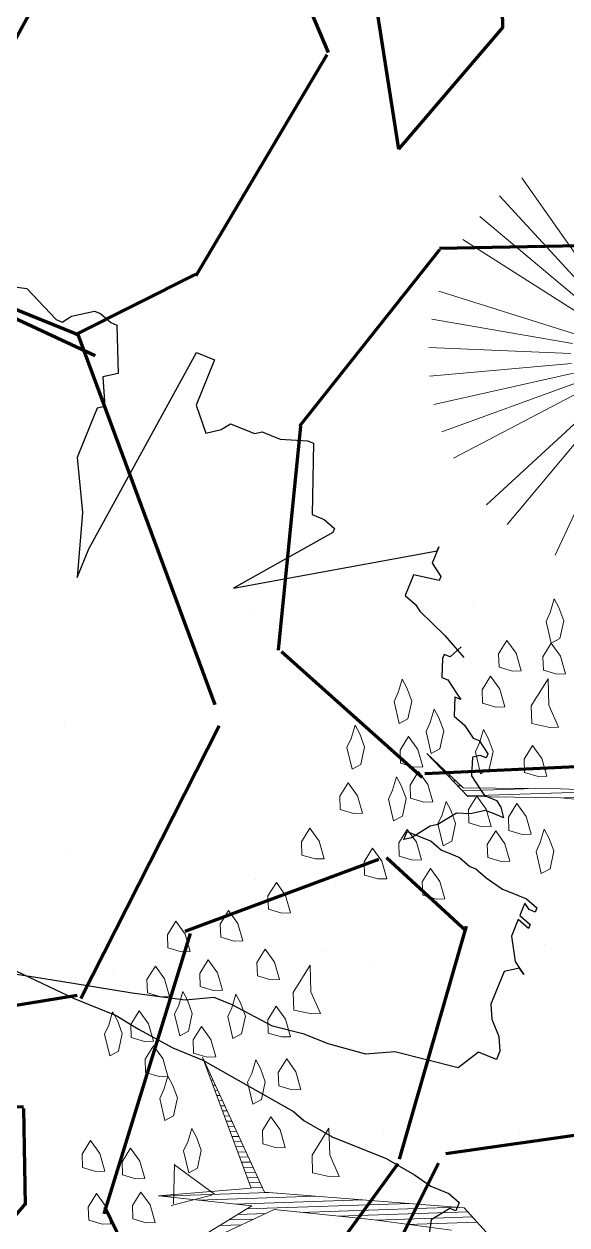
# Model space of a CAD drawing. Header units: millimetres. Extents: x 111 to 1506, y 14 to 566.
# Drawn here: x 214.24 to 214.967, y 99.061 to 100.67 of the extents above; entities that cross this region are included whole.
import ezdxf

# ---------------------------------------------------------------- set-up
doc = ezdxf.new("R2010")
doc.units = ezdxf.units.MM
for name, color, linetype, lineweight in [('ARBOLES', 78, 'Continuous', 5), ('GRASS', 56, 'Continuous', 0), ('PALMERAS114', 114, 'Continuous', 5)]:
    doc.layers.add(name, color=color, linetype=linetype, lineweight=lineweight)
doc.layers.add('fer', color=8, linetype='Continuous')
doc.styles.add('ATTR', font='romans.shx', dxfattribs={"width": 0.8, "height": 2.52})

# ---------------------------------------------------------------- blocks, each defined once
blk = doc.blocks.new('*X16')
at = {"color": 0}
for p, q in [((16.98515674572054, 17.68), (16.98558159729268, 17.68)), ((16.99415657749152, 17.67), (16.99558141037155, 17.67)), ((17.00315640926251, 17.66), (17.00558122345042, 17.66)), ((17.01215624103349, 17.65), (17.0155810365293, 17.65)), ((17.02115607280448, 17.64), (17.02558084960817, 17.64)), ((17.03015590457546, 17.63), (17.03558066268704, 17.63)), ((17.03915573634644, 17.62), (17.04558047576591, 17.62)), ((17.04815556811743, 17.61), (17.18611258672665, 17.61)), ((17.05715539988841, 17.6), (17.34441476372644, 17.6)), ((17.24172837766137, 17.59), (17.39573349009044, 17.59)), ((16.53211684007416, 17.11), (16.53250178836329, 17.11)), ((16.53545011110045, 17.1), (16.53669525836411, 17.1)), ((16.53878338212674, 17.09), (16.54088872836492, 17.09)), ((16.54211665315303, 17.08), (16.54508219836574, 17.08)), ((16.54544992417932, 17.07), (16.54927566836656, 17.07)), ((16.54878319520561, 17.06), (16.55346913836738, 17.06)), ((16.5521164662319, 17.05), (16.55766260836819, 17.05)), ((16.5554497372582, 17.04), (16.56185607836901, 17.04)), ((16.55878300828448, 17.03), (16.56604954836983, 17.03)), ((16.56211627931077, 17.02), (16.57024301837064, 17.02)), ((16.56544955033707, 17.01), (16.57443648837146, 17.01)), ((16.56878282136335, 17), (16.57862995837228, 17)), ((16.57211609238964, 16.99), (16.58282342837309, 16.99)), ((16.57544936341594, 16.98), (16.58701689837391, 16.98)), ((16.57878263444223, 16.97), (16.59121036837473, 16.97)), ((16.58211590546852, 16.96), (16.59540383837554, 16.96)), ((16.58544917649481, 16.95), (16.59959730837636, 16.95)), ((16.58878244752109, 16.94), (16.60379077837718, 16.94)), ((16.59211571854739, 16.93), (16.607984248378, 16.93)), ((16.59544898957368, 16.92), (16.61217771837881, 16.92)), ((16.59878226059997, 16.91), (16.61637118837963, 16.91)), ((16.60211553162626, 16.9), (16.62056465838045, 16.9)), ((16.60544880265255, 16.89), (16.62475812838126, 16.89)), ((16.60878207367884, 16.88), (16.62895159838208, 16.88)), ((16.44302188123667, 16.85), (16.64881313712697, 16.85)), ((16.61211534470513, 16.87), (16.6331450683829, 16.87)), ((16.61544861573142, 16.86), (16.63733853838371, 16.86)), ((16.51302057278878, 16.84), (16.73881145483683, 16.84)), ((16.58301926434086, 16.83), (16.82880977254665, 16.83)), ((16.58853140800541, 16.81), (16.64224241233268, 16.81)), ((16.60622338499111, 16.82), (16.91880809025651, 16.82)), ((16.70828617259745, 16.81), (17.00880640796636, 16.81)), ((16.55314745403402, 16.79), (16.59557661796462, 16.79)), ((16.57083943101972, 16.8), (16.61890951514865, 16.8)), ((16.78161813517583, 16.8), (17.03089946829199, 16.8)), ((16.8531901371519, 16.79), (17.0393608485895, 16.79)), ((16.91318901562512, 16.78), (17.047822228887, 16.78))]:
    blk.add_line(p, q, dxfattribs=at)
blk = doc.blocks.new('E1E')
at = {"layer": 'ARBOLES', "ltscale": 0.2}
for p, q in [((96.78254370395635, 58.49458400585972), (96.72783416629368, 58.4545935578224)), ((96.80251741810768, 58.43103546995921), (96.77995417640331, 58.49070236014931)), ((96.80186923806689, 58.43172278558852), (96.72459673951076, 58.45139878143282)), ((96.51043459591988, 58.25308733499712), (96.51043459591988, 58.25308733499712)), ((96.306264850295, 58.17706704225002), (96.306264850295, 58.17706704225002)), ((97.00958976368014, 58.18303610135143), (97.00958976368014, 58.18303610135143)), ((97.03201954071315, 58.16249022275364), (97.03201954071315, 58.16249022275364)), ((96.63062056546087, 58.01452995844754), (96.63062056546087, 58.01452995844754)), ((96.70753499190077, 58.02057577467239), (96.70753499190077, 58.02057577467239)), ((97.15457562237286, 58.0293402505511), (97.15457562237286, 58.0293402505511)), ((96.85353865605036, 57.95704455970865), (96.85353865605036, 57.95704455970865)), ((96.73290300122328, 57.91330490968679), (96.73290300122328, 57.91330490968679)), ((96.38305044308792, 57.8786613265916), (96.38305044308792, 57.8786613265916)), ((97.23205816898363, 57.8432536760411), (97.23205816898363, 57.8432536760411)), ((96.53083322541276, 57.68372026982188), (96.53083322541276, 57.68372026982188)), ((96.53090953731585, 57.65532159791864), (96.53090953731585, 57.65532159791864)), ((97.01894446700287, 57.55764712157661), (97.01894446700287, 57.55764712157661)), ((96.99552995423464, 57.50208050068003), (96.99552995423464, 57.50208050068003)), ((96.69445991819013, 57.41573267349536), (96.69445991819013, 57.41573267349536))]:
    blk.add_line(p, q, dxfattribs=at)
for points in [[(96.35942869269769, 57.60273565648201), (96.45337999193322, 57.63677737992388), (96.59936278706213, 57.69398812165348), (96.67456373432914, 57.66512467145052), (96.58706648723198, 57.70410011149003), (96.4475876290898, 57.64978549704647), (96.34423621144597, 57.61935170487998)], [(96.23454369762548, 58.37325742798514), (96.34373736296122, 58.3205620668338), (96.65089543447088, 58.41836750189479), (96.82522823937035, 58.25439134121204), (96.67330342685267, 58.42055182519135), (96.80698992215157, 58.48787455675749), (96.66171870116585, 58.4465680594365), (96.77365889337779, 58.59773174830995), (96.6263028348107, 58.43859148156814), (96.47452767683836, 58.39438885696114), (96.34876826681278, 58.3617707414981)]]:
    blk.add_lwpolyline(points, dxfattribs=at)
for points in [[(96.87416401444823, 58.5645485628425), (96.89657200683013, 58.56673288613904), (96.90526055109517, 58.54722071045516), (96.90094122138686, 58.52191628019936), (96.87924480314841, 58.53563620131129), (96.86115614047495, 58.55875630827043)], [(96.80912464458143, 58.53558728998296), (96.83153263696312, 58.53777161327961), (96.84022118122827, 58.51825943759575), (96.83590185151995, 58.49295500733994), (96.8142054332814, 58.50667492845189), (96.79611677060795, 58.52979503541125)], [(96.85109433277164, 58.47633895894209), (96.87350232515352, 58.47852328223863), (96.88219086941858, 58.45901110655465), (96.87787153971027, 58.43370667629897), (96.85617512147171, 58.44742659741091), (96.83808645879836, 58.47054670437005)], [(96.91542212849531, 58.4893959873929), (96.93783012087708, 58.49158031068945), (96.94651866514226, 58.4720681350056), (96.94219933543394, 58.44676370474978), (96.92050291719542, 58.46048362586185), (96.90241425452193, 58.48360373282109)], [(96.79621654030501, 58.38955296302031), (96.79692811444824, 58.4054572074289), (96.775943270353, 58.43508137294945), (96.76583157780139, 58.42278505981625), (96.77091236650148, 58.39387269828517), (96.78610484775326, 58.3772566498872), (96.79840114758332, 58.36714466005064)], [(96.56202492393551, 58.35541341692174), (96.59093685330394, 58.3604938675043), (96.60252157899087, 58.33447763325903), (96.59388291957424, 58.28386877274765), (96.57650583104387, 58.32289312411539), (96.54901704996216, 58.34962116234992)], [(96.86349040229872, 58.32598489671458), (96.86420197644208, 58.34188914112319), (96.84321713234687, 58.37151330664362), (96.83310543979513, 58.3592169935105), (96.8381862284952, 58.33030463197944), (96.85337870974712, 58.31368858358136), (96.86567500957715, 58.30357659374481)], [(96.66034543772768, 58.34463853442415), (96.68275343010956, 58.3468228577206), (96.69144197437453, 58.32731068203672), (96.68712264466619, 58.30200625178104), (96.66542622642777, 58.31572617289298), (96.64733756375419, 58.33884627985224)], [(96.87868288355041, 58.30936884831674), (96.9010908759323, 58.31155317161317), (96.90977942019748, 58.2920409959293), (96.90546009048904, 58.26673656567372), (96.8837636722506, 58.28045648678567), (96.86567500957715, 58.30357659374481)], [(96.9849803674644, 58.26317754572669), (96.98569194160773, 58.27908179013518), (96.96470709751264, 58.30870595565572), (96.9545954049609, 58.2964096425225), (96.95967619366108, 58.26749728099144), (96.97486867491277, 58.25088123259336), (96.9871649747428, 58.24076924275678)], [(96.74210020682999, 58.24855017531188), (96.74281178097333, 58.26445441972047), (96.72182693687813, 58.29407858524091), (96.71171524432638, 58.28178227210768), (96.71679603302657, 58.25286991057662), (96.73198851427829, 58.23625386217866), (96.7442848141083, 58.22614187234198)], [(96.92136414588406, 58.26602476168424), (96.94377213826593, 58.2682090849808), (96.952460682531, 58.24869690929692), (96.94814135282269, 58.22339247904112), (96.92644493458424, 58.23711240015307), (96.9083562719108, 58.26023250711232)], [(96.67198004826305, 58.24850126398353), (96.69438804064468, 58.25068558728007), (96.70307658490984, 58.2311734115962), (96.69875725520151, 58.20586898134052), (96.67706083696308, 58.21958890245245), (96.65897217428954, 58.2427090094117)], [(96.81872430238373, 58.25149521392614), (96.84113229476549, 58.25367953722279), (96.84982083903051, 58.2341673615388), (96.8455015093222, 58.20886293128312), (96.82380509108377, 58.22258285239495), (96.80571642841032, 58.24570295935433)], [(96.89250210136416, 58.19082327490632), (96.89321367550751, 58.20672751931493), (96.8722288314122, 58.23635168483535), (96.86211713886057, 58.22405537170214), (96.86719792756064, 58.19514301017117), (96.88239040881255, 58.1785269617731), (96.8946867086426, 58.16841497193654)], [(96.81155867610224, 58.16257380603627), (96.81227025024548, 58.17847805044486), (96.79128540615027, 58.2081022159653), (96.78117371359863, 58.19580590283218), (96.78625450229872, 58.16689354130101), (96.80144698355042, 58.15027749290315), (96.81374328338043, 58.1401655030666)], [(96.92431021215431, 58.18939966692759), (96.94671820453614, 58.19158399022414), (96.95540674880115, 58.17207181454027), (96.95108741909284, 58.14676738428447), (96.9293910008544, 58.1604873053964), (96.91130233818096, 58.18360741235567)], [(96.71974209929665, 58.17624481581997), (96.74215009167841, 58.17842913911651), (96.75083863594357, 58.15891696343264), (96.74651930623524, 58.13361253317684), (96.7248228879968, 58.14733245428879), (96.70673422532325, 58.17045256124803)], [(96.84915914973585, 58.14814208093484), (96.87156714211748, 58.15032640423151), (96.88025568638254, 58.13081422854764), (96.8759363566743, 58.10550979829185), (96.8542399384359, 58.11922971940377), (96.8361512757623, 58.14234982636303)], [(96.6886954474982, 58.12345163201193), (96.71760737686684, 58.1285320825944), (96.72919210255344, 58.10251584834922), (96.72055344313699, 58.05190698783762), (96.70317635460678, 58.09093133920548), (96.67568757352494, 58.11765937744001)], [(96.92075234143776, 58.10987844488503), (96.94316033381966, 58.11206276818136), (96.95184887808472, 58.09255059249749), (96.94752954837641, 58.06724616224191), (96.92583313013796, 58.08096608335386), (96.90774446746437, 58.104086190313)], [(96.77040033175207, 58.09748430909512), (96.79280832413387, 58.09966863239155), (96.80149686839891, 58.08015645670779), (96.79717753869059, 58.054852026452), (96.77548112045216, 58.06857194756405), (96.75739245777862, 58.09169205452319)], [(96.8484974604409, 58.06211680033088), (96.87090545282264, 58.06430112362754), (96.87959399708772, 58.04478894794367), (96.8752746673794, 58.01948451768786), (96.85357824914095, 58.03320443879993), (96.8354895864674, 58.05632454575918)], [(96.79433124211748, 57.99123504881781), (96.81673923449912, 57.99341937211447), (96.82542777876431, 57.9739071964305), (96.821108449056, 57.94860276617491), (96.79941203081756, 57.96232268728674), (96.78132336814409, 57.985442794246)], [(96.57248581042658, 57.8768624766872), (96.59489380280836, 57.87904679998386), (96.60358234707343, 57.85953462429988), (96.5992630173652, 57.8342301940442), (96.57756659912664, 57.84795011515625), (96.5594779364532, 57.87107022211539)], [(96.67151789836208, 57.881991838598), (96.69392589074384, 57.88417616189467), (96.702614435009, 57.86466398621069), (96.69829510530069, 57.83935955595489), (96.67659868706215, 57.85307947706705), (96.65851002438869, 57.87619958402618)], [(96.7770539232842, 57.89001732779484), (96.79946191566594, 57.8922016510914), (96.80815045993099, 57.87268947540763), (96.80383113022268, 57.84738504515182), (96.78213471198423, 57.86110496626377), (96.7640460493109, 57.88422507322303)], [(96.63107112815523, 57.83280658606535), (96.65347912053714, 57.8349909093619), (96.66216766480207, 57.81547873367803), (96.65784833509387, 57.79017430342222), (96.63615191685543, 57.80389422453429), (96.61806325418188, 57.82701433149342)], [(96.74748030462095, 57.79891159660853), (96.76988829700274, 57.80109591990497), (96.77857684126768, 57.78158374422109), (96.77425751155948, 57.75627931396529), (96.75256109332106, 57.76999923507735), (96.73447243064759, 57.7931193420366)], [(96.4980962069997, 57.78138809890781), (96.52050419938149, 57.78357242220436), (96.52919274364665, 57.76406024652048), (96.52487341393831, 57.73875581626469), (96.50317699569979, 57.75247573737673), (96.48508833302631, 57.77559584433588)], [(96.61450538346543, 57.74749310945098), (96.61521695760864, 57.76339735385936), (96.59423211351343, 57.7930215193799), (96.5841204209618, 57.78072520624668), (96.58920120966188, 57.7518128447156), (96.6043936909137, 57.73519679631764), (96.61668999074371, 57.72508480648109)], [(96.70342577884917, 57.74032615822846), (96.70413735299249, 57.75623040263707), (96.68315250889731, 57.7858545681576), (96.67304081634569, 57.77355825502438), (96.67812160504573, 57.74464589349332), (96.69331408629743, 57.72802984509535), (96.70561038612759, 57.71791785525879)], [(96.45114549980623, 57.72930671908914), (96.45185707394958, 57.74521096349762), (96.43087222985442, 57.77483512901806), (96.42076053730278, 57.76253881588495), (96.42584132600284, 57.73362645435389), (96.44103380725454, 57.71701040595603), (96.45333010708455, 57.70689841611936)], [(96.54728140631998, 57.74094013956122), (96.56968939870188, 57.74312446285778), (96.57837794296692, 57.72361228717379), (96.57405861325859, 57.69830785691811), (96.55236219502017, 57.71202777803015), (96.53427353234673, 57.7351478849893)], [(96.64920967567734, 57.73956544291063), (96.671617668059, 57.74174976620728), (96.68030621232418, 57.72223759052353), (96.67598688261585, 57.69693316026773), (96.65429046437728, 57.71065308137979), (96.63620180170383, 57.73377318833893)], [(96.48295361059645, 57.72788311111029), (96.50536160297821, 57.73006743440695), (96.51405014724324, 57.71055525872297), (96.50973081753493, 57.68525082846718), (96.4880343992965, 57.69897074957912), (96.46994573662305, 57.72209085653837)], [(96.79671538878976, 57.68834260106659), (96.797426962933, 57.70424684547497), (96.77644211883788, 57.73387101099561), (96.76633042628616, 57.72157469786252), (96.77141121498623, 57.69266233633135), (96.78660369623813, 57.67604628793337), (96.79889999606822, 57.6659342980967)], [(96.68538700102422, 57.69332522899235), (96.70779499340587, 57.6955095522889), (96.71648353767107, 57.67599737660503), (96.71216420796276, 57.65069294634923), (96.69046778972431, 57.66441286746128), (96.67237912705076, 57.68753297442042)], [(96.60230885333219, 57.61736302689671), (96.60302042747564, 57.63326727130531), (96.58203558338043, 57.66289143682575), (96.5719238908288, 57.65059512369253), (96.57700467952864, 57.62168276216157), (96.59219716078056, 57.60506671376361), (96.60449346061061, 57.59495472392704)], [(96.6883330672943, 57.61670013423571), (96.68904464143765, 57.6326043786443), (96.66805979734241, 57.66222854416473), (96.6579481047908, 57.64993223103151), (96.66302889349086, 57.62101986950044), (96.67822137474268, 57.60440382110236), (96.69051767457272, 57.59429183126581)], [(96.49458822113165, 57.63174584066979), (96.51699621351341, 57.63393016396644), (96.52568475777859, 57.61441798828245), (96.52136542807028, 57.58911355802665), (96.49966900983185, 57.6028334791386), (96.48158034715829, 57.62595358609785)], [(96.75413389615306, 57.59144461530825), (96.7548454702964, 57.60734885971685), (96.73386062620115, 57.63697302523728), (96.72374893364956, 57.62467671210417), (96.72882972234964, 57.595764350573), (96.7440222036013, 57.57914830217514), (96.75631850343149, 57.56903631233836)], [(96.50693440581031, 57.55151281463775), (96.53584633517872, 57.5565932652202), (96.54743106086543, 57.53057703097515), (96.5387924014489, 57.47996817046354), (96.52141531291879, 57.51899252183129), (96.49392653183685, 57.54572056006582)], [(96.59946255675906, 57.55374604926264), (96.62187054914072, 57.55593037255918), (96.63055909340592, 57.53641819687543), (96.62623976369758, 57.51111376661964), (96.60454334545913, 57.52483368773146), (96.58645468278557, 57.54795379469083)], [(96.59661626018581, 57.49012907162857), (96.6190242525676, 57.49231339492512), (96.62771279683265, 57.47280121924124), (96.62339346712444, 57.44749678898557), (96.60169704888601, 57.4612167100975), (96.58360838621245, 57.48433681705676)], [(96.52868070889728, 57.46767185733033), (96.55108870127896, 57.46985618062699), (96.55977724554413, 57.45034400494301), (96.5554579158358, 57.42503957468743), (96.53376149759735, 57.43875949579925), (96.5156728349238, 57.4618796027584)], [(96.5757311857877, 57.37951116475828), (96.57644275993088, 57.39541540916689), (96.5554579158358, 57.42503957468743), (96.54534622328406, 57.4127432615541), (96.55042701198424, 57.38383090002303), (96.56561949323593, 57.36721485162518), (96.57791579306596, 57.3571028617885)]]:
    blk.add_lwpolyline(points, close=True, dxfattribs=at)
at = {"layer": 'ARBOLES', "ltscale": 0.2, "xscale": 0.8372139817761642, "yscale": 0.8372139817761642, "zscale": 0.8372139817761642, "rotation": 204.0028523145856}
blk.add_blockref('*X16', (103.6395475192941, 76.97354757922794), dxfattribs=at)
blk = doc.blocks.new('tr')
at = {"layer": 'fer', "color": 97}
for p, q in [((1378.764797590307, 206.7174041162257), (1378.770748690333, 206.7347355993738)), ((1378.764797590307, 206.7174041162257), (1378.770748690333, 206.7347355993738)), ((1378.770748690333, 206.7347355993738), (1378.78265089038, 206.7347355993738)), ((1378.770748690333, 206.7347355993738), (1378.770748690333, 206.7347355993738)), ((1378.770748690333, 206.7347355993738), (1378.78265089038, 206.7347355993738)), ((1378.770748690333, 206.7347355993738), (1378.770748690333, 206.7347355993738)), ((1378.78265089038, 206.7347355993738), (1378.78265089038, 206.7260698577998)), ((1378.78265089038, 206.7347355993738), (1378.78265089038, 206.7260698577998)), ((1378.78265089038, 206.7260698577998), (1378.806455290482, 206.7087383746516)), ((1378.78265089038, 206.7260698577998), (1378.78265089038, 206.7260698577998)), ((1378.78265089038, 206.7260698577998), (1378.806455290482, 206.7087383746516)), ((1378.78265089038, 206.7260698577998), (1378.78265089038, 206.7260698577998)), ((1378.544606889389, 206.7000726330848), (1378.562460189465, 206.7087383746516)), ((1378.544606889389, 206.7000726330848), (1378.562460189465, 206.7087383746516)), ((1378.562460189465, 206.7087383746516), (1378.574362389512, 206.7087383746516)), ((1378.562460189465, 206.7087383746516), (1378.562460189465, 206.7087383746516)), ((1378.562460189465, 206.7087383746516), (1378.574362389512, 206.7087383746516)), ((1378.562460189465, 206.7087383746516), (1378.562460189465, 206.7087383746516)), ((1378.574362389512, 206.7087383746516), (1378.574362389512, 206.6827411499366)), ((1378.574362389512, 206.7087383746516), (1378.574362389512, 206.7087383746516)), ((1378.574362389512, 206.7087383746516), (1378.574362389512, 206.6827411499366)), ((1378.574362389512, 206.7087383746516), (1378.574362389512, 206.7087383746516)), ((1378.764797590307, 206.6914068915107), (1378.764797590307, 206.7174041162257)), ((1378.764797590307, 206.6914068915107), (1378.764797590307, 206.7174041162257)), ((1378.806455290482, 206.7087383746516), (1378.84216189063, 206.7174041162257)), ((1378.806455290482, 206.7087383746516), (1378.84216189063, 206.7174041162257)), ((1378.443438188968, 206.6827411499366), (1378.449389288993, 206.6914068915107)), ((1378.443438188968, 206.6827411499366), (1378.449389288993, 206.6914068915107)), ((1378.455340389019, 206.7000726330848), (1378.449389288993, 206.6914068915107)), ((1378.449389288993, 206.6914068915107), (1378.455340389019, 206.7000726330848)), ((1378.455340389019, 206.7000726330848), (1378.449389288993, 206.6914068915107)), ((1378.449389288993, 206.6914068915107), (1378.455340389019, 206.7000726330848)), ((1378.449389288993, 206.6914068915107), (1378.46129148904, 206.6740754083626)), ((1378.449389288993, 206.6914068915107), (1378.46129148904, 206.6740754083626)), ((1378.526753589316, 206.6827411499366), (1378.544606889389, 206.7000726330848)), ((1378.526753589316, 206.6827411499366), (1378.544606889389, 206.7000726330848)), ((1378.544606889389, 206.7000726330848), (1378.544606889389, 206.7000726330848)), ((1378.544606889389, 206.7000726330848), (1378.544606889389, 206.7000726330848)), ((1378.758846490282, 206.6654096667885), (1378.764797590307, 206.6914068915107)), ((1378.758846490282, 206.6654096667885), (1378.764797590307, 206.6914068915107)), ((1378.360122788619, 206.6654096667885), (1378.366073888645, 206.6827411499366)), ((1378.360122788619, 206.6654096667885), (1378.366073888645, 206.6827411499366)), ((1378.366073888645, 206.6827411499366), (1378.37202498867, 206.6827411499366)), ((1378.366073888645, 206.6827411499366), (1378.37202498867, 206.6827411499366)), ((1378.37202498867, 206.6827411499366), (1378.37202498867, 206.6740754083626)), ((1378.37202498867, 206.6827411499366), (1378.37202498867, 206.6740754083626)), ((1378.383927188721, 206.6654096667885), (1378.389878288743, 206.6827411499366)), ((1378.383927188721, 206.6654096667885), (1378.389878288743, 206.6827411499366)), ((1378.395829388768, 206.6827411499366), (1378.389878288743, 206.6654096667885)), ((1378.389878288743, 206.6827411499366), (1378.395829388768, 206.6827411499366)), ((1378.395829388768, 206.6827411499366), (1378.389878288743, 206.6654096667885)), ((1378.389878288743, 206.6827411499366), (1378.395829388768, 206.6827411499366)), ((1378.413682688844, 206.6654096667885), (1378.443438188968, 206.6827411499366)), ((1378.413682688844, 206.6654096667885), (1378.443438188968, 206.6827411499366)), ((1378.50890028924, 206.6740754083626), (1378.526753589316, 206.6827411499366)), ((1378.50890028924, 206.6740754083626), (1378.526753589316, 206.6827411499366)), ((1378.574362389512, 206.6827411499366), (1378.604117889636, 206.6654096667885)), ((1378.574362389512, 206.6827411499366), (1378.604117889636, 206.6654096667885)), ((1378.360122788619, 206.6394124420735), (1378.360122788619, 206.6654096667885)), ((1378.360122788619, 206.6394124420735), (1378.360122788619, 206.6654096667885)), ((1378.37202498867, 206.6740754083626), (1378.366073888645, 206.6654096667885)), ((1378.37202498867, 206.6740754083626), (1378.366073888645, 206.6654096667885)), ((1378.366073888645, 206.6654096667885), (1378.37202498867, 206.6654096667885)), ((1378.366073888645, 206.6654096667885), (1378.37202498867, 206.6654096667885)), ((1378.37202498867, 206.6654096667885), (1378.383927188721, 206.6654096667885)), ((1378.37202498867, 206.6654096667885), (1378.383927188721, 206.6654096667885)), ((1378.389878288743, 206.6654096667885), (1378.413682688844, 206.6654096667885)), ((1378.389878288743, 206.6654096667885), (1378.413682688844, 206.6654096667885)), ((1378.46129148904, 206.6740754083626), (1378.491046989167, 206.6740754083626)), ((1378.46129148904, 206.6740754083626), (1378.491046989167, 206.6740754083626)), ((1378.491046989167, 206.6740754083626), (1378.50890028924, 206.6740754083626)), ((1378.491046989167, 206.6740754083626), (1378.50890028924, 206.6740754083626)), ((1378.604117889636, 206.6654096667885), (1378.610068989661, 206.6220809589254)), ((1378.604117889636, 206.6654096667885), (1378.610068989661, 206.6220809589254)), ((1378.752895390257, 206.6220809589254), (1378.758846490282, 206.6654096667885)), ((1378.752895390257, 206.6220809589254), (1378.758846490282, 206.6654096667885)), ((1378.354171688594, 206.6047494757772), (1378.360122788619, 206.6307467004995)), ((1378.354171688594, 206.6047494757772), (1378.360122788619, 206.6307467004995)), ((1378.360122788619, 206.6307467004995), (1378.360122788619, 206.6394124420735)), ((1378.360122788619, 206.6307467004995), (1378.360122788619, 206.6394124420735)), ((1378.610068989661, 206.6220809589254), (1378.616020089687, 206.5787522510623)), ((1378.610068989661, 206.6220809589254), (1378.616020089687, 206.5787522510623)), ((1378.752895390257, 206.544089284766), (1378.752895390257, 206.6220809589254)), ((1378.752895390257, 206.544089284766), (1378.752895390257, 206.6220809589254)), ((1378.258954088198, 206.5874179926363), (1378.270856288249, 206.5960837342031)), ((1378.258954088198, 206.5874179926363), (1378.270856288249, 206.5960837342031)), ((1378.270856288249, 206.5960837342031), (1378.270856288249, 206.5874179926363)), ((1378.270856288249, 206.5960837342031), (1378.270856288249, 206.5874179926363)), ((1378.348220588572, 206.5874179926363), (1378.354171688594, 206.6047494757772)), ((1378.348220588572, 206.5874179926363), (1378.354171688594, 206.6047494757772)), ((1378.253002988173, 206.5787522510623), (1378.258954088198, 206.5874179926363)), ((1378.253002988173, 206.5787522510623), (1378.258954088198, 206.5874179926363)), ((1378.253002988173, 206.5614207679141), (1378.253002988173, 206.5787522510623)), ((1378.253002988173, 206.5614207679141), (1378.253002988173, 206.5787522510623)), ((1378.258954088198, 206.5874179926363), (1378.258954088198, 206.5874179926363)), ((1378.258954088198, 206.5874179926363), (1378.258954088198, 206.5874179926363)), ((1378.270856288249, 206.5874179926363), (1378.270856288249, 206.5787522510623)), ((1378.270856288249, 206.5874179926363), (1378.270856288249, 206.5787522510623)), ((1378.270856288249, 206.5787522510623), (1378.270856288249, 206.5700865094882)), ((1378.270856288249, 206.5787522510623), (1378.270856288249, 206.5787522510623)), ((1378.270856288249, 206.5787522510623), (1378.270856288249, 206.5700865094882)), ((1378.270856288249, 206.5787522510623), (1378.270856288249, 206.5787522510623)), ((1378.342269488547, 206.5614207679141), (1378.348220588572, 206.5787522510623)), ((1378.342269488547, 206.5614207679141), (1378.348220588572, 206.5787522510623)), ((1378.348220588572, 206.5787522510623), (1378.348220588572, 206.5874179926363)), ((1378.348220588572, 206.5787522510623), (1378.348220588572, 206.5874179926363)), ((1378.616020089687, 206.5787522510623), (1378.633873389763, 206.544089284766)), ((1378.616020089687, 206.5787522510623), (1378.633873389763, 206.544089284766)), ((1378.270856288249, 206.5700865094882), (1378.282758488296, 206.55275502634)), ((1378.270856288249, 206.5700865094882), (1378.282758488296, 206.55275502634)), ((1378.241100788126, 206.544089284766), (1378.247051888147, 206.55275502634)), ((1378.241100788126, 206.544089284766), (1378.247051888147, 206.55275502634)), ((1378.247051888147, 206.55275502634), (1378.253002988173, 206.5614207679141)), ((1378.247051888147, 206.55275502634), (1378.253002988173, 206.5614207679141)), ((1378.282758488296, 206.55275502634), (1378.288709588322, 206.5354235431919)), ((1378.282758488296, 206.55275502634), (1378.288709588322, 206.5354235431919)), ((1378.342269488547, 206.544089284766), (1378.342269488547, 206.5614207679141)), ((1378.342269488547, 206.544089284766), (1378.342269488547, 206.5614207679141)), ((1378.1875408879, 206.5267578016251), (1378.193491987926, 206.5354235431919)), ((1378.1875408879, 206.5267578016251), (1378.193491987926, 206.5354235431919)), ((1378.193491987926, 206.5354235431919), (1378.199443087951, 206.544089284766)), ((1378.193491987926, 206.5354235431919), (1378.199443087951, 206.544089284766)), ((1378.199443087951, 206.544089284766), (1378.205394187977, 206.544089284766)), ((1378.199443087951, 206.544089284766), (1378.205394187977, 206.544089284766)), ((1378.205394187977, 206.544089284766), (1378.205394187977, 206.5354235431919)), ((1378.205394187977, 206.544089284766), (1378.205394187977, 206.544089284766)), ((1378.205394187977, 206.544089284766), (1378.205394187977, 206.5354235431919)), ((1378.205394187977, 206.544089284766), (1378.205394187977, 206.544089284766)), ((1378.205394187977, 206.5354235431919), (1378.211345287998, 206.5267578016251)), ((1378.205394187977, 206.5354235431919), (1378.205394187977, 206.5354235431919)), ((1378.205394187977, 206.5354235431919), (1378.211345287998, 206.5267578016251)), ((1378.205394187977, 206.5354235431919), (1378.205394187977, 206.5354235431919)), ((1378.211345287998, 206.5267578016251), (1378.2351496881, 206.5354235431919)), ((1378.211345287998, 206.5267578016251), (1378.2351496881, 206.5354235431919)), ((1378.2351496881, 206.5354235431919), (1378.241100788126, 206.544089284766)), ((1378.2351496881, 206.5354235431919), (1378.241100788126, 206.544089284766)), ((1378.2351496881, 206.5354235431919), (1378.2351496881, 206.5354235431919)), ((1378.2351496881, 206.5354235431919), (1378.2351496881, 206.5354235431919)), ((1378.288709588322, 206.5354235431919), (1378.300611788372, 206.5267578016251)), ((1378.288709588322, 206.5354235431919), (1378.300611788372, 206.5267578016251)), ((1378.336318388521, 206.518092060051), (1378.342269488547, 206.5354235431919)), ((1378.336318388521, 206.518092060051), (1378.342269488547, 206.5354235431919)), ((1378.342269488547, 206.544089284766), (1378.342269488547, 206.544089284766)), ((1378.342269488547, 206.5354235431919), (1378.342269488547, 206.544089284766)), ((1378.342269488547, 206.544089284766), (1378.342269488547, 206.544089284766)), ((1378.342269488547, 206.5354235431919), (1378.342269488547, 206.544089284766)), ((1378.633873389763, 206.544089284766), (1378.639824489785, 206.4920948353288)), ((1378.633873389763, 206.544089284766), (1378.639824489785, 206.4920948353288)), ((1378.746944290231, 206.5007605769028), (1378.752895390257, 206.544089284766)), ((1378.746944290231, 206.5007605769028), (1378.752895390257, 206.544089284766)), ((1378.17563868785, 206.5007605769028), (1378.1875408879, 206.518092060051)), ((1378.17563868785, 206.5007605769028), (1378.1875408879, 206.518092060051)), ((1378.1875408879, 206.518092060051), (1378.1875408879, 206.5267578016251)), ((1378.1875408879, 206.518092060051), (1378.1875408879, 206.5267578016251)), ((1378.300611788372, 206.5267578016251), (1378.312513988423, 206.518092060051)), ((1378.300611788372, 206.5267578016251), (1378.312513988423, 206.518092060051)), ((1378.312513988423, 206.518092060051), (1378.318465088445, 206.5094263184769)), ((1378.312513988423, 206.518092060051), (1378.318465088445, 206.5094263184769)), ((1378.336318388521, 206.4834290937547), (1378.336318388521, 206.518092060051)), ((1378.336318388521, 206.4834290937547), (1378.336318388521, 206.518092060051)), ((1378.169687587828, 206.4834290937547), (1378.17563868785, 206.5007605769028)), ((1378.169687587828, 206.4834290937547), (1378.17563868785, 206.5007605769028)), ((1378.318465088445, 206.5094263184769), (1378.342269488547, 206.4920948353288)), ((1378.318465088445, 206.5094263184769), (1378.342269488547, 206.4920948353288)), ((1378.740993190209, 206.4834290937547), (1378.746944290231, 206.5007605769028)), ((1378.740993190209, 206.4834290937547), (1378.746944290231, 206.5007605769028)), ((1378.139932087701, 206.4747633521879), (1378.145883187726, 206.4834290937547)), ((1378.139932087701, 206.4747633521879), (1378.145883187726, 206.4834290937547)), ((1378.145883187726, 206.4747633521879), (1378.169687587828, 206.4834290937547)), ((1378.145883187726, 206.4834290937547), (1378.145883187726, 206.4747633521879)), ((1378.145883187726, 206.4747633521879), (1378.169687587828, 206.4834290937547)), ((1378.145883187726, 206.4834290937547), (1378.145883187726, 206.4747633521879)), ((1378.336318388521, 206.4834290937547), (1378.336318388521, 206.4834290937547)), ((1378.348220588572, 206.4834290937547), (1378.336318388521, 206.4834290937547)), ((1378.336318388521, 206.4834290937547), (1378.336318388521, 206.4834290937547)), ((1378.348220588572, 206.4834290937547), (1378.336318388521, 206.4834290937547)), ((1378.342269488547, 206.4920948353288), (1378.348220588572, 206.4834290937547)), ((1378.342269488547, 206.4920948353288), (1378.348220588572, 206.4834290937547)), ((1378.639824489785, 206.4920948353288), (1378.639824489785, 206.4574318690397)), ((1378.639824489785, 206.4920948353288), (1378.639824489785, 206.4574318690397)), ((1378.723139890133, 206.3447772285913), (1378.740993190209, 206.4834290937547)), ((1378.723139890133, 206.3447772285913), (1378.740993190209, 206.4834290937547)), ((1378.074469987429, 206.4314346443248), (1378.092323287505, 206.4660976106138)), ((1378.074469987429, 206.4314346443248), (1378.092323287505, 206.4660976106138)), ((1378.128029887654, 206.4574318690397), (1378.139932087701, 206.4747633521879)), ((1378.128029887654, 206.4574318690397), (1378.139932087701, 206.4747633521879)), ((1378.139932087701, 206.4747633521879), (1378.139932087701, 206.4747633521879)), ((1378.139932087701, 206.4747633521879), (1378.139932087701, 206.4747633521879)), ((1378.080421087454, 206.4574318690397), (1378.09827438753, 206.4487661274657)), ((1378.080421087454, 206.4574318690397), (1378.09827438753, 206.4487661274657)), ((1378.128029887654, 206.4574318690397), (1378.128029887654, 206.4574318690397)), ((1378.128029887654, 206.4574318690397), (1378.128029887654, 206.4574318690397)), ((1378.128029887654, 206.4574318690397), (1378.128029887654, 206.4574318690397)), ((1378.128029887654, 206.4487661274657), (1378.128029887654, 206.4574318690397)), ((1378.128029887654, 206.4574318690397), (1378.128029887654, 206.4574318690397)), ((1378.128029887654, 206.4574318690397), (1378.128029887654, 206.4574318690397)), ((1378.128029887654, 206.4574318690397), (1378.128029887654, 206.4574318690397)), ((1378.128029887654, 206.4487661274657), (1378.128029887654, 206.4574318690397)), ((1378.639824489785, 206.4574318690397), (1378.64577558981, 206.4141031611766)), ((1378.639824489785, 206.4574318690397), (1378.64577558981, 206.4141031611766)), ((1378.09827438753, 206.4487661274657), (1378.09827438753, 206.4401003858916)), ((1378.09827438753, 206.4487661274657), (1378.09827438753, 206.4487661274657)), ((1378.09827438753, 206.4487661274657), (1378.09827438753, 206.4401003858916)), ((1378.09827438753, 206.4487661274657), (1378.09827438753, 206.4487661274657)), ((1378.09827438753, 206.4401003858916), (1378.104225487552, 206.4401003858916)), ((1378.09827438753, 206.4401003858916), (1378.09827438753, 206.4401003858916)), ((1378.09827438753, 206.4401003858916), (1378.104225487552, 206.4401003858916)), ((1378.09827438753, 206.4401003858916), (1378.09827438753, 206.4401003858916)), ((1378.104225487552, 206.4401003858916), (1378.128029887654, 206.4487661274657)), ((1378.104225487552, 206.4401003858916), (1378.128029887654, 206.4487661274657)), ((1378.056616687356, 206.3881059364544), (1378.074469987429, 206.4314346443248)), ((1378.056616687356, 206.3881059364544), (1378.074469987429, 206.4314346443248)), ((1378.64577558981, 206.4141031611766), (1378.639824489785, 206.3534429701654)), ((1378.64577558981, 206.4141031611766), (1378.639824489785, 206.3534429701654)), ((1377.991154587084, 206.3794401948803), (1378.003056787131, 206.3967716780285)), ((1377.991154587084, 206.3794401948803), (1378.003056787131, 206.3967716780285)), ((1378.003056787131, 206.3967716780285), (1378.009007887156, 206.3967716780285)), ((1378.003056787131, 206.3967716780285), (1378.009007887156, 206.3967716780285)), ((1378.009007887156, 206.3967716780285), (1378.014958987182, 206.3621087117394)), ((1378.009007887156, 206.3967716780285), (1378.014958987182, 206.3621087117394)), ((1378.050665587331, 206.3794401948803), (1378.056616687356, 206.3881059364544)), ((1378.050665587331, 206.3794401948803), (1378.056616687356, 206.3881059364544)), ((1378.056616687356, 206.3881059364544), (1378.056616687356, 206.3881059364544)), ((1378.056616687356, 206.3881059364544), (1378.056616687356, 206.3881059364544)), ((1377.967350186982, 206.3794401948803), (1377.991154587084, 206.3794401948803)), ((1377.973301287007, 206.3794401948803), (1377.967350186982, 206.3794401948803)), ((1377.967350186982, 206.3794401948803), (1377.991154587084, 206.3794401948803)), ((1377.973301287007, 206.3794401948803), (1377.967350186982, 206.3794401948803)), ((1378.122078787628, 206.1454651724166), (1377.973301287007, 206.3794401948803)), ((1378.122078787628, 206.1454651724166), (1377.973301287007, 206.3794401948803)), ((1378.044714487305, 206.3621087117394), (1378.050665587331, 206.3794401948803)), ((1378.044714487305, 206.3621087117394), (1378.050665587331, 206.3794401948803)), ((1378.014958987182, 206.3621087117394), (1378.020910087207, 206.3621087117394)), ((1378.014958987182, 206.3621087117394), (1378.020910087207, 206.3621087117394)), ((1378.020910087207, 206.3621087117394), (1378.044714487305, 206.3621087117394)), ((1378.020910087207, 206.3621087117394), (1378.044714487305, 206.3621087117394)), ((1378.639824489785, 206.3534429701654), (1378.639824489785, 206.3274457454431)), ((1378.639824489785, 206.3534429701654), (1378.639824489785, 206.3274457454431)), ((1378.723139890133, 206.3014485207282), (1378.723139890133, 206.3447772285913)), ((1378.723139890133, 206.3014485207282), (1378.723139890133, 206.3447772285913)), ((1378.639824489785, 206.3274457454431), (1378.657677789861, 206.2927827791541)), ((1378.639824489785, 206.3274457454431), (1378.657677789861, 206.2927827791541)), ((1378.657677789861, 206.2927827791541), (1378.675531089933, 206.2234568465688)), ((1378.657677789861, 206.2927827791541), (1378.675531089933, 206.2234568465688)), ((1378.717188790108, 206.249454071291), (1378.723139890133, 206.3014485207282)), ((1378.717188790108, 206.249454071291), (1378.723139890133, 206.3014485207282)), ((1377.991154587084, 206.2234568465688), (1377.997105687105, 206.2407883297169)), ((1377.991154587084, 206.2234568465688), (1377.997105687105, 206.2407883297169)), ((1377.997105687105, 206.2407883297169), (1378.003056787131, 206.2407883297169)), ((1377.997105687105, 206.2407883297169), (1378.003056787131, 206.2407883297169)), ((1378.003056787131, 206.2407883297169), (1378.122078787628, 206.1454651724166)), ((1378.003056787131, 206.2407883297169), (1378.122078787628, 206.1454651724166)), ((1378.711237690082, 206.214791105002), (1378.717188790108, 206.249454071291)), ((1378.711237690082, 206.214791105002), (1378.717188790108, 206.249454071291)), ((1377.991154587084, 206.2061253634279), (1377.991154587084, 206.2234568465688)), ((1377.991154587084, 206.2061253634279), (1377.991154587084, 206.2234568465688)), ((1378.675531089933, 206.2234568465688), (1378.69338439001, 206.1454651724166)), ((1378.675531089933, 206.2234568465688), (1378.69338439001, 206.1454651724166)), ((1378.711237690082, 206.1541309139907), (1378.711237690082, 206.214791105002)), ((1378.711237690082, 206.1541309139907), (1378.711237690082, 206.214791105002)), ((1377.90188808671, 206.1714623971316), (1377.991154587084, 206.2061253634279)), ((1377.90188808671, 206.1714623971316), (1377.991154587084, 206.2061253634279)), ((1377.90188808671, 206.1627966555575), (1377.90188808671, 206.1714623971316)), ((1377.90188808671, 206.1627966555575), (1377.90188808671, 206.1714623971316)), ((1377.913790286761, 206.1281336892685), (1377.90188808671, 206.1627966555575)), ((1377.913790286761, 206.1281336892685), (1377.90188808671, 206.1627966555575)), ((1378.69338439001, 206.1454651724166), (1378.70528659006, 206.0934707229794)), ((1378.69338439001, 206.1454651724166), (1378.70528659006, 206.0934707229794)), ((1378.70528659006, 206.050142015109), (1378.711237690082, 206.1541309139907)), ((1378.70528659006, 206.050142015109), (1378.711237690082, 206.1541309139907)), ((1377.913790286761, 206.1021364645462), (1377.913790286761, 206.1281336892685)), ((1377.913790286761, 206.1021364645462), (1377.913790286761, 206.1281336892685)), ((1377.919741386786, 206.0934707229794), (1377.913790286761, 206.1021364645462)), ((1377.919741386786, 206.0934707229794), (1377.913790286761, 206.1021364645462)), ((1377.919741386786, 206.0588077566831), (1377.919741386786, 206.0934707229794)), ((1377.919741386786, 206.0588077566831), (1377.919741386786, 206.0934707229794)), ((1378.70528659006, 206.0934707229794), (1378.711237690082, 206.0674734982572)), ((1378.70528659006, 206.0934707229794), (1378.711237690082, 206.0674734982572)), ((1377.931643586833, 206.050142015109), (1377.919741386786, 206.0588077566831)), ((1377.931643586833, 206.050142015109), (1377.919741386786, 206.0588077566831)), ((1377.943545786884, 206.0328105319682), (1377.931643586833, 206.050142015109)), ((1377.943545786884, 206.0328105319682), (1377.931643586833, 206.050142015109)), ((1377.913790286761, 206.0068133072459), (1377.943545786884, 206.0328105319682)), ((1377.913790286761, 206.0068133072459), (1377.943545786884, 206.0328105319682)), ((1377.848328186488, 206.0068133072459), (1377.913790286761, 206.0068133072459)), ((1377.848328186488, 206.0068133072459), (1377.913790286761, 206.0068133072459)), ((1377.848328186488, 206.0068133072459), (1377.848328186488, 206.0068133072459)), ((1377.848328186488, 205.980816082531), (1377.848328186488, 206.0068133072459)), ((1377.848328186488, 206.0068133072459), (1377.848328186488, 206.0068133072459)), ((1377.848328186488, 205.980816082531), (1377.848328186488, 206.0068133072459)), ((1378.145883187726, 205.9461531162347), (1377.848328186488, 205.980816082531)), ((1378.145883187726, 205.9461531162347), (1377.848328186488, 205.980816082531)), ((1377.848328186488, 205.980816082531), (1377.848328186488, 205.980816082531)), ((1377.848328186488, 205.980816082531), (1377.848328186488, 205.980816082531)), ((1378.104225487552, 205.9201558915197), (1378.1875408879, 205.9461531162347)), ((1378.104225487552, 205.9201558915197), (1378.1875408879, 205.9461531162347)), ((1378.1875408879, 205.9461531162347), (1378.145883187726, 205.9461531162347)), ((1378.1875408879, 205.9461531162347), (1378.145883187726, 205.9461531162347)), ((1378.03876338728, 205.8854929252234), (1378.104225487552, 205.9201558915197)), ((1378.03876338728, 205.8854929252234), (1378.104225487552, 205.9201558915197)), ((1377.85427928651, 205.8681614420825), (1377.913790286761, 205.8941586667975)), ((1377.85427928651, 205.8681614420825), (1377.913790286761, 205.8941586667975)), ((1377.913790286761, 205.8941586667975), (1377.925692486808, 205.8768271836566)), ((1377.913790286761, 205.8941586667975), (1377.925692486808, 205.8768271836566)), ((1377.925692486808, 205.8768271836566), (1377.961399086957, 205.8941586667975)), ((1377.925692486808, 205.8768271836566), (1377.961399086957, 205.8941586667975)), ((1377.961399086957, 205.8941586667975), (1377.967350186982, 205.8854929252234)), ((1377.961399086957, 205.8941586667975), (1377.967350186982, 205.8854929252234)), ((1377.967350186982, 205.8854929252234), (1377.991154587084, 205.8854929252234)), ((1377.967350186982, 205.8854929252234), (1377.991154587084, 205.8854929252234)), ((1377.991154587084, 205.8854929252234), (1378.03876338728, 205.8854929252234)), ((1377.991154587084, 205.8854929252234), (1378.03876338728, 205.8854929252234)), ((1377.848328186488, 205.8421642173603), (1377.85427928651, 205.8594957005084)), ((1377.848328186488, 205.8421642173603), (1377.85427928651, 205.8594957005084)), ((1377.85427928651, 205.8681614420825), (1377.85427928651, 205.8681614420825)), ((1377.85427928651, 205.8594957005084), (1377.85427928651, 205.8681614420825)), ((1377.85427928651, 205.8681614420825), (1377.85427928651, 205.8681614420825)), ((1377.85427928651, 205.8594957005084), (1377.85427928651, 205.8681614420825)), ((1377.848328186488, 205.8334984757862), (1377.848328186488, 205.8421642173603)), ((1377.848328186488, 205.8334984757862), (1377.848328186488, 205.8421642173603)), ((1377.866181486561, 205.8075012510712), (1377.848328186488, 205.8334984757862)), ((1377.866181486561, 205.8075012510712), (1377.848328186488, 205.8334984757862)), ((1377.878083686612, 205.7988355094972), (1377.866181486561, 205.8075012510712)), ((1377.878083686612, 205.7988355094972), (1377.866181486561, 205.8075012510712)), ((1377.85427928651, 205.7381753184859), (1377.878083686612, 205.7901697679231)), ((1377.85427928651, 205.7381753184859), (1377.878083686612, 205.7901697679231)), ((1377.878083686612, 205.7901697679231), (1377.878083686612, 205.7988355094972)), ((1377.878083686612, 205.7901697679231), (1377.878083686612, 205.7988355094972)), ((1377.872132586586, 205.6688493859006), (1377.85427928651, 205.7381753184859)), ((1377.872132586586, 205.6688493859006), (1377.85427928651, 205.7381753184859))]:
    blk.add_line(p, q, dxfattribs=at)
blk = doc.blocks.new('EVG7')
for p, q in [((-6.586590329221563, 19.09794484514191), (-16.70759032922166, 56.8689448451421)), ((-3.910590329221633, 19.66994484514202), (-9.009590329221794, 58.39994484514204)), ((1.554409670778511, 19.66994484514202), (6.653409670778216, 58.39994484514204)), ((4.230409670778442, 19.09794484514191), (14.35040967077833, 56.8689448451421)), ((-9.208590329221863, 18.30094484514211), (-24.13959032922145, 54.34594484514218)), ((6.852409670778285, 18.30094484514211), (21.78240967077858, 54.34594484514218)), ((-11.61659032922176, 16.99194484514214), (-31.17859032922212, 50.87494484514218)), ((9.259409670778437, 16.99194484514214), (28.82140967077788, 50.87494484514218)), ((-13.81759032922133, 15.38494484514217), (-37.70359032922176, 46.51394484514208)), ((-16.00159032922198, 13.73594484514206), (-43.60459032922159, 41.3399448451421)), ((-17.84059032922147, 11.69894484514202), (-48.77959032922178, 35.43894484514203)), ((15.48440967077835, 11.69894484514202), (46.42340967077821, 35.43894484514203)), ((17.04340967077809, 9.432944845141945), (50.78340967077832, 28.91294484514197)), ((-20.59459032922183, 6.955944845142084), (-56.61059032922145, 21.87394484514198)), ((18.23840967077825, 6.955944845142084), (54.25440967077879, 21.87394484514198)), ((-21.61059032922145, 4.387944845142101), (-59.13359032922205, 14.44194484514219)), ((19.80340967077831, 1.675944845142112), (58.30840967077842, 6.744944845142072)), ((-22.18659032922193, -1.087055154858035), (-61.1785903292221, -1.087055154858035)), ((19.83040967077835, -1.087055154858035), (58.82140967077788, -1.087055154858035)), ((-22.15959032922189, -3.849055154857752), (-60.66459032922153, -8.918055154857711)), ((19.25440967077878, -6.562055154857943), (56.77740967077847, -16.61605515485803)), ((19.80340967077831, -3.849055154857752), (58.30840967077842, -8.918055154857711)), ((-20.59459032922183, -9.129055154857724), (-56.61059032922145, -24.04805515485782)), ((-19.39959032922167, -11.60705515485801), (-53.13959032922145, -31.08705515485804)), ((-17.84059032922147, -13.87205515485812), (-48.77959032922178, -37.6120551548579)), ((13.64440967077866, -15.9100551548579), (41.24840967077801, -43.51305515485774)), ((15.48440967077835, -13.87205515485812), (46.42340967077821, -37.6120551548579)), ((-13.81759032922133, -17.55905515485778), (-37.70359032922176, -48.68805515485769)), ((-11.61659032922176, -19.16605515485798), (-31.17859032922212, -53.04805515485781)), ((9.259409670778437, -19.16605515485798), (28.82140967077788, -53.04805515485781)), ((11.46140967077821, -17.55905515485778), (35.34740967077863, -48.68805515485769)), ((-9.208590329221863, -20.47405515485775), (-24.13959032922145, -56.51905515485782)), ((-6.586590329221563, -21.271055154858), (-16.70759032922166, -59.04205515485796)), ((-3.910590329221633, -21.84305515485767), (-9.009590329221794, -60.57305515485768)), ((-1.178590329222117, -22.12405515485784), (-1.178590329222117, -61.08705515485803)), ((4.230409670778442, -21.271055154858), (14.35040967077833, -59.04205515485796)), ((6.852409670778285, -20.47405515485775), (21.78240967077858, -56.51905515485782))]:
    blk.add_line(p, q)
at = {"style": 'ATTR', "width": 0.8, "flags": 9}
blk.add_attdef('ESTCODE', (0, 0), '', height=0.7, dxfattribs=at)

msp = doc.modelspace()

# ---------------------------------------------------------------- hatches: boundary and pattern name
at = {"layer": 'GRASS', "lineweight": 100, "ltscale": 1000, "true_color": 0x261a0d}
h = msp.add_hatch(dxfattribs=at)
h.set_pattern_fill('GRAVEL', color=28, scale=1.7, angle=-112.0852283208683)
h.set_pattern_definition([(115.9275591831317, (800.4461649984022, 1583.791339295123), (-9.063970477445864, 18.35468439347277), [0.2287111999999999, -22.64244968002528]), (72.8845124071316, (800.3461644099227, 1583.997030525621), (-6.094838201485775, -19.54233730385667), [0.3924755999999996, -38.85507209409094]), (20.42521875713165, (800.4616694225234, 1584.372124636565), (-23.71965007661784, -8.721708562133985), [0.2767395999999995, -27.39725541336945]), (155.1884606851316, (800.3171318499043, 1585.146271192522), (30.86609512533933, -14.35876637157613), [0.3574045999999995, -35.38304867076923]), (180.7484258571317, (799.9927182635168, 1585.296250607668), (22.09903787548946, 0.2062158521636182), [0.3504634999999994, -34.69593431775003]), (245.1884606851316, (799.6422841845359, 1585.291672803747), (14.35876637157613, 30.86609512533933), [0.3574045999999996, -35.38304867076924]), (285.6090121458317, (799.4923047693909, 1584.967259217359), (-7.443358276317301, 26.87017710344271), [0.4726492999999999, -46.79224253315719]), (320.1701000540316, (799.6194810352316, 1584.512041470114), (30.18157129471496, -25.08869773786675), [0.4462295999999996, -44.17674654458271]), (9.344337294131659, (799.962162902152, 1584.226226603314), (25.59182681762635, 4.292831249492636), [0.358615, -35.5029242865393]), (63.15112998813171, (800.316019600286, 1584.284454064066), (-8.606190085402462, -16.68872350462789), [0.4094144, -20.06129638394691]), (110.3122094771315, (800.500926904852, 1584.649733804427), (-9.657796932637883, 25.93408873293846), [0.5294615999999998, -52.41673750815131]), (26.72884651313167, (799.6685958232912, 1583.593152065673), (13.92580708083157, 7.191793736437567), [0.1807116999999998, -17.89053618164897]), (59.38400606913165, (799.8299982806627, 1583.674430886742), (-11.45980388463115, -19.20007538854451), [0.3438028999999996, -34.03656940746686]), (112.9147716791316, (800.0050912146467, 1583.970308335138), (-1.575263513412269, 0.6391751429081425), [0.2404157, -2.163747356034269]), (91.11336219313158, (800.2388650962596, 1584.003875763928), (-0.04534868771620765, -9.154667852878214), [0.1294685999999998, -12.81734567996862]), (179.7161811651316, (800.236349450861, 1584.133319464154), (5.36496568314527, -0.3422619153127439), [0.1830950999999999, -8.971685072128643]), (278.8785282112316, (800.0532560938032, 1584.134226437908), (1.233001598100129, -6.004140826053566), [0.2973793, -9.615238921237006]), (49.4798228561317, (800.0991535385742, 1583.840411148035), (-2.853613799228716, -2.511351883916598), [0.2150346999999999, -5.160837322286275]), (264.3043120131317, (800.6070710337476, 1585.046972301933), (-1.665960888844636, -17.67016056284828), [0.3012399999999996, -29.82283674933795]), (318.2609476210316, (800.577174435124, 1584.747218747507), (-14.77119807590796, 13.33198062564363), [0.2527236999999998, -25.01959317044228]), (181.1133621931316, (800.4142062412569, 1583.712576119453), (9.154667852878212, -0.04534868771621606), [0.2589354999999999, -12.68787877996863]), (231.5252313451316, (800.1553188408044, 1583.707544828655), (11.11754196931903, 13.83510970539912), [0.3012399999999996, -29.82283674933727]), (227.3587264591317, (799.630407655432, 1585.443260890536), (6.346402741365738, 6.597967281245549), [0.2904959999999997, -14.23431036703974]), (182.6899122481317, (799.4336238217621, 1585.229569236965), (20.52377436207706, 0.8453909950718471), [0.2434025999999999, -24.09689320756918]), (314.7161811655316, (798.8325509764153, 1584.335998627227), (6.597967281245471, -6.346402741365628), [0.2589354999999999, -12.68787877996862]), (265.2687963154316, (799.0147373597184, 1584.151998296415), (2.00822280415695, 23.03512624599356), [0.2849726999999995, -28.21222014420797]), (317.3587264595316, (799.1457467964403, 1585.107877748799), (-6.597967281245432, 6.346402741365659), [0.1452479999999996, -14.37955836703973]), (349.2247041531316, (798.8709014849898, 1584.430514438032), (6.940229196557683, -0.9814370582204304), [0.08668299999999995, -8.581650173107754]), (53.87852821113169, (798.9560564120894, 1584.414308316021), (-3.492788942136906, -4.086615397328875), [0.3504634999999998, -6.658816063550088]), (73.92377763613156, (799.1626546163417, 1584.697402261557), (-4.816487915669533, -16.391810277032), [0.3247849999999996, -32.15366939672271]), (191.6048392051316, (799.9114823775964, 1584.19175220077), (3.789702169732906, 0.2969132275959935), [0.2451773999999997, -5.884259768288793]), (241.0719982661315, (799.6713167445542, 1584.142432136846), (-14.01650445626399, -25.501129442194), [0.4280497999999999, -42.3768564608481]), (308.8601675800316, (799.4642650534247, 1583.76779151278), (-8.470144022253866, 10.77528005400675), [0.1750251999999999, -17.32754603967789]), (337.9147716791317, (799.5740800124865, 1583.631502574248), (2.21443865632056, 0.9360883705041902), [0.102, -1.598]), (8.171208843131655, (799.2226960246022, 1584.709732277539), (-13.58354516551939, -1.826828053292215), [0.2361708, -23.38098398206466]), (295.9275591833316, (799.4564699062154, 1584.743299706329), (9.063970477445858, -18.35468439347265), [0.4574223999999997, -22.41373848002527]), (247.9147716791316, (799.6564710831743, 1584.331917245333), (0.9360883705041905, -2.21443865632056), [0.4419999999999999, -1.258]), (213.2196181481317, (799.4902855460182, 1583.922348731845), (-17.41859602296829, -11.27840913376679), [0.2687937999999995, -26.61056631143137]), (141.9693757781317, (799.265419061233, 1583.775090237964), (-5.661878910741299, 4.131964085045179), [0.2475233999999999, -12.12866341177684]), (95.5607470431316, (799.0704491750714, 1583.927585298507), (-3.608307418868343, 36.32175818391693), [0.4030104999999995, -39.89810610984092]), (63.34085041913167, (799.0313969686069, 1584.328699902043), (9.884540371218755, 19.83925053145262), [0.4263582999999996, -42.20942479354709])])
h.paths.add_polyline_path([(203.5321324691269, 99.07013514617917), (217.1683208417639, 102.9065958330666), (219.5561224180663, 97.78593882788243)])

# ---------------------------------------------------------------- block references
at = {"lineweight": 100, "rotation": 247.9147716791316}
msp.add_blockref('tr', (541.6544114163471, 1454.424948495496), dxfattribs=at)
at = {"layer": 'ARBOLES', "color": 0, "xscale": 0.8310831642732954, "yscale": 0.8310831642732954, "zscale": 0.8310831642732954, "rotation": 157.9147716791316}
msp.add_blockref('E1E', (307.2473287397518, 113.8923564238156), dxfattribs=at)
at = {"layer": 'PALMERAS114', "extrusion": (0, 0, -1), "xscale": -0.004880888891868356, "yscale": 0.004880888891718753, "zscale": -0.004880888891868356, "rotation": 294.9205878507973}
msp.add_blockref('EVG7', (-215.0721086204251, 100.2314105932163), dxfattribs=at)

doc.saveas('drawing.dxf')
